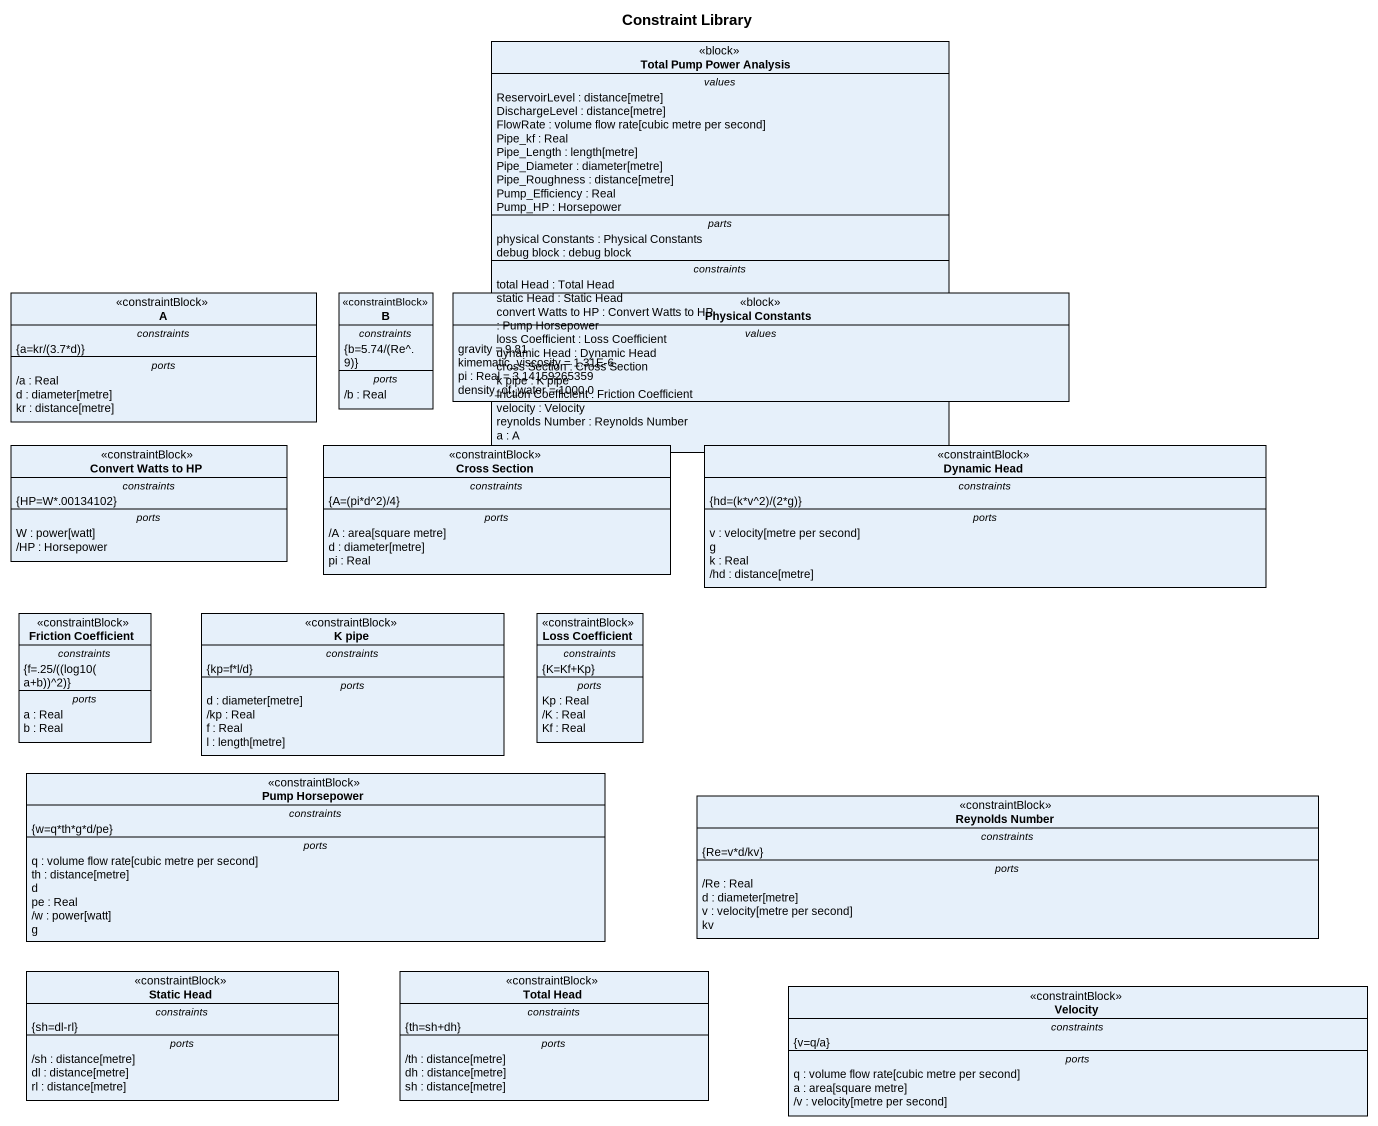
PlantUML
@startuml
title Constraint Library
hide circle
hide empty members
class "Total Pump Power Analysis" as Total_Pump_Power_Analysis <<block>> {
  -- values --
  ReservoirLevel : distance[metre]
  DischargeLevel : distance[metre]
  FlowRate : volume flow rate[cubic metre per second]
  Pipe_kf : Real
  Pipe_Length : length[metre]
  Pipe_Diameter : diameter[metre]
  Pipe_Roughness : distance[metre]
  Pump_Efficiency : Real
  Pump_HP : Horsepower
  -- parts --
  physical Constants : Physical Constants
  debug block : debug block
  -- constraints --
  total Head : Total Head
  static Head : Static Head
  convert Watts to HP : Convert Watts to HP
  : Pump Horsepower
  loss Coefficient : Loss Coefficient
  dynamic Head : Dynamic Head
  cross Section : Cross Section
  k pipe : K pipe
  friction Coefficient : Friction Coefficient
  velocity : Velocity
  reynolds Number : Reynolds Number
  a : A
}
class A <<constraintBlock>> {
  -- constraints --
  {field} {a=kr/(3.7*d)}
  -- ports --
  /a : Real
  d : diameter[metre]
  kr : distance[metre]
}
class B <<constraintBlock>> {
  -- constraints --
  {field} {b=5.74/(Re^.9)}
  -- ports --
  /b : Real
}
class "Physical Constants" as Physical_Constants <<block>> {
  -- values --
  gravity = 9.81
  kimematic_viscosity = 1.31E-6
  pi : Real = 3.14159265359
  density_of_water = 1000.0
}
class "Convert Watts to HP" as Convert_Watts_to_HP <<constraintBlock>> {
  -- constraints --
  {HP=W*.00134102}
  -- ports --
  W : power[watt]
  /HP : Horsepower
}
class "Cross Section" as Cross_Section <<constraintBlock>> {
  -- constraints --
  {field} {A=(pi*d^2)/4}
  -- ports --
  /A : area[square metre]
  d : diameter[metre]
  pi : Real
}
class "Dynamic Head" as Dynamic_Head <<constraintBlock>> {
  -- constraints --
  {field} {hd=(k*v^2)/(2*g)}
  -- ports --
  v : velocity[metre per second]
  g
  k : Real
  /hd : distance[metre]
}
class "Friction Coefficient" as Friction_Coefficient <<constraintBlock>> {
  -- constraints --
  {field} {f=.25/((log10(a+b))^2)}
  -- ports --
  a : Real
  b : Real
}
class "K pipe" as K_pipe <<constraintBlock>> {
  -- constraints --
  {kp=f*l/d}
  -- ports --
  d : diameter[metre]
  /kp : Real
  f : Real
  l : length[metre]
}
class "Loss Coefficient" as Loss_Coefficient <<constraintBlock>> {
  -- constraints --
  {K=Kf+Kp}
  -- ports --
  Kp : Real
  /K : Real
  Kf : Real
}
class "Pump Horsepower" as Pump_Horsepower <<constraintBlock>> {
  -- constraints --
  {w=q*th*g*d/pe}
  -- ports --
  q : volume flow rate[cubic metre per second]
  th : distance[metre]
  d
  pe : Real
  /w : power[watt]
  g
}
class "Reynolds Number" as Reynolds_Number <<constraintBlock>> {
  -- constraints --
  {Re=v*d/kv}
  -- ports --
  /Re : Real
  d : diameter[metre]
  v : velocity[metre per second]
  kv
}
class "Static Head" as Static_Head <<constraintBlock>> {
  -- constraints --
  {sh=dl-rl}
  -- ports --
  /sh : distance[metre]
  dl : distance[metre]
  rl : distance[metre]
}
class "Total Head" as Total_Head <<constraintBlock>> {
  -- constraints --
  {th=sh+dh}
  -- ports --
  /th : distance[metre]
  dh : distance[metre]
  sh : distance[metre]
}
class Velocity <<constraintBlock>> {
  -- constraints --
  {v=q/a}
  -- ports --
  q : volume flow rate[cubic metre per second]
  a : area[square metre]
  /v : velocity[metre per second]
}
@enduml
